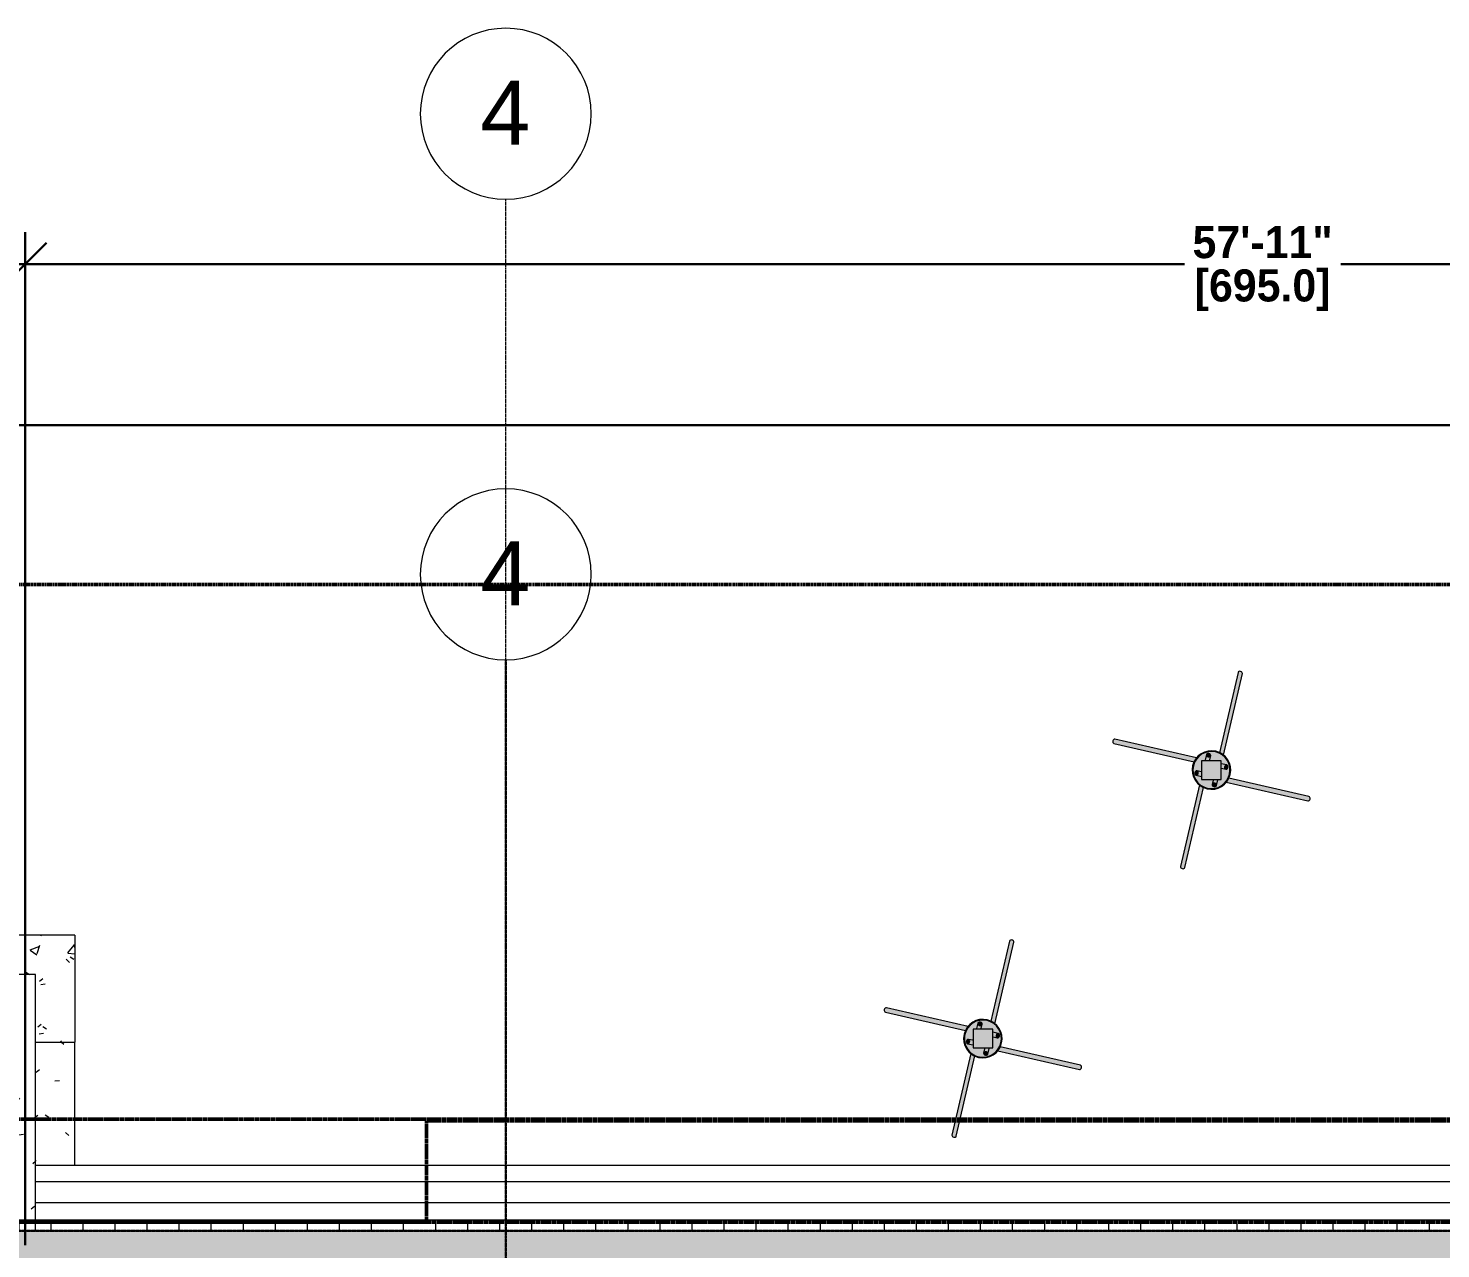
# Model space of a CAD drawing. Header units: inches. Extents: x -4218 to -1814, y 9767 to 12426.
# Drawn here: x -2634.4 to -2237.8, y 12082.2 to 12424.8 of the extents above; entities that cross this region are included whole.
import ezdxf

# ---------------------------------------------------------------- set-up
doc = ezdxf.new("R2010")
doc.units = ezdxf.units.IN
doc.header["$MEASUREMENT"] = 0
for name, pattern in [('Dash 1_16_', [0.125, 0.0625, -0.0625]), ('Double Dash 3_8_', [1, 0.375, -0.125, 0.125, -0.125, 0.125, -0.125]), ('Grid Line 1_2_', [0.875, 0.5, -0.125, 0.125, -0.125]), ('Grid Line 1_2__2_', [0.875, 0.5, -0.125, 0.125, -0.125])]:
    doc.linetypes.add(name, pattern=pattern)
for name, color, linetype, lineweight in [('0-1', 7, 'Continuous', 5), ('0-2', 7, 'Continuous', 9), ('0-3', 170, 'Double Dash 3_8_', 50), ('0-4', 165, 'Continuous', 5), ('0-5', 55, 'Continuous', 9), ('0-6', 155, 'Continuous', 5), ('A-ANNO-DIMS-1', 211, 'Continuous', 30), ('A-WALL-3', 7, 'Continuous', 9), ('A-WALL-PATT-1', 53, 'Continuous', 9), ('A-WALL-PATT-2', 55, 'Continuous', 9), ('C-PROP-LINE-1', 170, 'Double Dash 3_8_', 50), ('C-PROP-LINE-2', 170, 'Dash 1_16_', 50), ('S-FNDN-5', 7, 'Continuous', 9), ('S-FNDN-6', 251, 'Continuous', 9), ('S-FNDN-7', 31, 'Continuous', 9), ('S-GRID-1', 1, 'Grid Line 1_2_', 9), ('S-GRID-2', 1, 'Grid Line 1_2__2_', 30), ('S-GRID-IDEN', 1, 'Continuous', 9), ('S-GRID-IDEN-1', 147, 'Continuous', 9)]:
    doc.layers.add(name, color=color, linetype=linetype, lineweight=lineweight)
doc.styles.add('Arial', font='arial.ttf', dxfattribs={"height": 18})
doc.styles.add('Century Gothic_B', font='GOTHICB.TTF', dxfattribs={"height": 9})
doc.dimstyles.new('OD__1_16__Tol__', dxfattribs={"dimscale": 12, "dimtxt": 9.397514, "dimasz": 1, "dimexe": 0.75, "dimexo": 0.5, "dimgap": 0.125, "dimtad": 1, "dimdec": 4, "dimrnd": 0.0625, "dimzin": 3, "dimdsep": 46, "dimlunit": 4, "dimtxsty": 'Century Gothic_B', "dimblk1": 'OBLIQUE', "dimblk2": 'OBLIQUE', "dimsah": 1, "dimcen": 0.09, "dimdle": 0.75, "dimazin": 0, "dimtfac": 1, "dimtdec": 4, "dimtix": 1, "dimtmove": 0, "dimatfit": 3, "dimfxl": 1, "dimtvp": 1, "dimtfill": 1, "dimfrac": 2, "dimtolj": 1, "dimtzin": 0, "dimlwd": 30, "dimlwe": 30, "dimarcsym": 2})
pattern_1 = [(50, (0, 0), (27.5427, -2.40992), [2.88, -31.68]), (355, (0, 0), (-5.327844, 28.884266), [2.304, -25.344]), (100.451, (2.295, -0.2), (22.215316, 26.47393), [2.448, -26.924]), (46.184, (0, 7.68), (40.981875, -6.35642), [4.32, -47.52]), (96.636, (3.415, 7.15), (35.89075, 37.40619), [3.671, -40.386]), (351.184, (0, 7.68), (35.89097, 37.40622), [3.456, -38.016]), (21, (3.84, 5.76), (22.921036, -15.46073), [2.88, -31.68]), (326, (3.84, 5.76), (9.34353, 27.84574), [2.304, -25.344]), (71.451, (5.75, 4.472), (32.26477, 12.38442), [2.448, -26.924]), (37.5, (0, 0), (0.466855, 12.782707), [1.267, -23.77, 1.267, -24.461, -25.44]), (37.5, (0, 0), (0.466855, 12.782707), [-50.765, 1.267, -24.173]), (7.5, (0, 0), (10.10159, 15.14509), [1.267, -13.402, 1.267, -23.194, -9.696]), (7.5, (0, 0), (10.10159, 15.14509), [-39.13, 1.267, -8.429]), (327.5, (-8.563, 0), (20.499161, -0.86578), [1.267, -8.333, 1.267, -28.685, -39.744]), (327.5, (-8.563, 0), (20.499161, -0.86578), [-39.552, 1.267, -38.477]), (317.5, (-12.403, 0), (22.39478, 3.844288), [1.267, -11.213, 1.267, -18.624, -28.224]), (317.5, (-12.403, 0), (22.39478, 3.844288), [-32.371, 1.267, -26.957])]

# ---------------------------------------------------------------- blocks, each defined once
blk = doc.blocks.new('Basic Wall _ 3_ XPS - ___-2578962-FLOOR PLAN - BASEMENT')
at = {"layer": 'S-FNDN-5'}
for p, q in [((-2632.32, 12105.69), (-1924.82, 12105.69)), ((-2632.32, 12101.1), (-1929.41, 12101.1)), ((-2632.32, 12095.13), (-1935.38, 12095.13))]:
    blk.add_line(p, q, dxfattribs=at)
blk = doc.blocks.new('Family - ___-1878357-FLOOR PLAN - BASEMENT')
at = {"layer": 'C-PROP-LINE-1'}
blk.add_line((-3989.61, 12268.69), (-1910.95, 12268.69), dxfattribs=at)
blk = doc.blocks.new('Family - ___-2835860-FLOOR PLAN - BASEMENT')
at = {"layer": 'C-PROP-LINE-2'}
for p, q in [((-2522.54, 12089.69), (-2522.54, 12118.09)), ((-2067.92, 12118.09), (-2522.54, 12118.09)), ((-2638.11, 12089.69), (-2522.54, 12089.69))]:
    blk.add_line(p, q, dxfattribs=at)
blk = doc.blocks.new('Family - ___-2835903-FLOOR PLAN - BASEMENT')
at = {"layer": 'C-PROP-LINE-2'}
blk.add_line((-2096.82, 12089.69), (-3831.82, 12089.69), dxfattribs=at)
blk = doc.blocks.new('Family - ___-2835932-FLOOR PLAN - BASEMENT')
at = {"layer": 'C-PROP-LINE-2'}
blk.add_line((-2067.92, 12118.59), (-3860.72, 12118.59), dxfattribs=at)
blk = doc.blocks.new('Grid - Grid Head - Circle-50561-FLOOR PLAN - BASEMENT')
at = {"layer": 'S-GRID-IDEN-1'}
for start, end in [(360, 180), (180, 360)]:
    blk.add_arc((0, 0), 0.25, start, end, dxfattribs=at)
blk = doc.blocks.new('CTR - 1st Phase - Shell_rvt-1-FLOOR PLAN - BASEMENT')
at = {"layer": 'A-WALL-PATT-1'}
h = blk.add_hatch(dxfattribs=at)
h.set_pattern_fill('FP_1', color=256, style=0, pattern_type=2)
h.set_pattern_definition([(0, (0, 0), (0, 9), []), (90, (0, 0), (-9, 6e-16), [])])
h.paths.add_polyline_path([(-2838.32, 12087.19), (-2838.32, 12090.19), (-3829.32, 12090.19), (-3829.32, 12087.19), (-2856.39, 12087.19)], flags=0)
h.paths.add_polyline_path([(-2653.8, 12087.19), (-1940.32, 12087.19), (-1940.32, 12090.19), (-2694.32, 12090.19), (-2694.32, 12087.19)], flags=0)
at = {"layer": 'S-FNDN-5'}
for p, q in [((-1940.32, 12090.19), (-2694.32, 12090.19)), ((-2694.32, 12087.19), (-1943.32, 12087.19))]:
    blk.add_line(p, q, dxfattribs=at)
at = {"layer": 'S-GRID-1'}
blk.add_line((-2500.32, 9836.18), (-2500.32, 12376.79), dxfattribs=at)
at = {"layer": '0-2'}
blk.add_blockref('Basic Wall _ 3_ XPS - ___-2578962-FLOOR PLAN - BASEMENT', (0, 0), dxfattribs=at)
at = {"layer": '0-3'}
for name in ['Family - ___-1878357-FLOOR PLAN - BASEMENT', 'Family - ___-2835932-FLOOR PLAN - BASEMENT', 'Family - ___-2835860-FLOOR PLAN - BASEMENT', 'Family - ___-2835903-FLOOR PLAN - BASEMENT']:
    blk.add_blockref(name, (0, 0), dxfattribs=at)
at = {"layer": '0-4', "xscale": 95.99999999999994, "yscale": 95.99999999999994, "zscale": 95.99999999999994}
blk.add_blockref('Grid - Grid Head - Circle-50561-FLOOR PLAN - BASEMENT', (-2500.32, 12400.79), dxfattribs=at)
at = {"layer": 'S-GRID-IDEN', "insert": (-2507.45, 12410.08), "char_height": 18, "width": 16.968, "attachment_point": 1, "style": 'Arial'}
blk.add_mtext('4', dxfattribs=at)
blk = doc.blocks.new('316600 - Special Foundations - Diamond Pier - Generic - 316600 - Special Foundations - Diamond Pier - Generic-V35-FLOOR PLAN - BASEMENT')
at = {"layer": 'S-FNDN-7'}
h = blk.add_hatch(color=256, dxfattribs=at)
h.paths.add_polyline_path([(0.2, -4.04), (0.34, -3.82), (0.6, -3.7), (0.92, -3.71), (1.09, -2.99), (0.75, -3.05), (0.48, -3.22), (0.34, -3.45), (0.23, -3.92)], flags=0)
h.paths.add_polyline_path([(2.83, 4.55), (8.18, 27.69), (7.84, 27.69), (7.6, 27.58), (7.46, 27.36), (2.28, 4.86), (2.72, 4.61)], flags=0)
h = blk.add_hatch(color=256, dxfattribs=at)
h.paths.add_polyline_path([(1.42, -4.32), (1.63, -3.32), (1.52, -3.12), (1.4, -3.04), (1.09, -2.99), (0.92, -3.71), (1.21, -3.84), (1.39, -4.07), (1.43, -4.19)], flags=0)
h.paths.add_polyline_path([(3.39, 4.19), (8.69, 27.21), (8.58, 27.45), (8.33, 27.64), (8.18, 27.69), (2.83, 4.55), (3.38, 4.2)], flags=0)
h = blk.add_hatch(color=256, dxfattribs=at)
h.paths.add_polyline_path([(3.71, 0.92), (3.84, 1.21), (4.07, 1.39), (4.32, 1.42), (3.3, 1.63), (3.18, 1.59), (3.04, 1.42), (2.99, 1.25), (3.01, 1.08), (3.69, 0.93)], flags=0)
h.paths.add_polyline_path([(-4.57, 2.84), (-4.15, 3.38), (-27.21, 8.69), (-27.45, 8.58), (-27.64, 8.33), (-27.69, 8.18), (-4.71, 2.87)], flags=0)
h = blk.add_hatch(color=256, dxfattribs=at)
h.paths.add_polyline_path([(4.04, 0.2), (3.82, 0.34), (3.7, 0.6), (3.71, 0.92), (2.99, 1.09), (3.06, 0.75), (3.22, 0.48), (3.45, 0.34), (3.92, 0.23)], flags=0)
h.paths.add_polyline_path([(-4.87, 2.26), (-4.65, 2.73), (-4.57, 2.84), (-27.69, 8.18), (-27.69, 7.84), (-27.58, 7.6), (-27.36, 7.46), (-5.06, 2.31)], flags=0)
h = blk.add_hatch(color=256, dxfattribs=at)
h.paths.add_polyline_path([(-8.18, -27.69), (-2.83, -4.55), (-3.39, -4.19), (-8.69, -27.21), (-8.58, -27.45), (-8.33, -27.64)], flags=0)
h.paths.add_polyline_path([(-1.09, 2.99), (-0.92, 3.71), (-1.21, 3.84), (-1.39, 4.07), (-1.42, 4.32), (-1.63, 3.32), (-1.52, 3.12), (-1.4, 3.04), (-1.18, 2.99)], flags=0)
for points in [[(5.27, -1.22), (5.38, 0.43), (5.09, 1.84), (4.32, 3.24), (3.18, 4.36), (1.88, 5.06), (0.34, 5.38), (-1.21, 5.25), (-2.53, 4.78), (-3.86, 3.76), (-4.76, 2.52), (-5.23, 1.21), (-5.06, 1.21), (-4.47, 2.65), (-3.51, 3.82), (-2.44, 4.61), (-0.92, 5.11), (0.46, 5.19), (1.88, 4.86), (3.27, 4.04), (4.21, 3.07), (4.91, 1.76), (5.2, 0.25), (5.08, -1.17), (5.23, -1.21)], [(-0.76, 3.69), (-0.44, 3.77), (-0.25, 3.94), (-0.2, 4.04), (-0.25, 4.32), (-0.34, 4.43), (-0.62, 4.61), (-0.95, 4.65), (-1.21, 4.57), (-1.37, 4.43), (-1.42, 4.17), (-1.32, 3.95), (-0.96, 3.73), (-0.77, 3.69)], [(-0.46, -5.39), (1.21, -5.25), (2.53, -4.78), (3.86, -3.76), (4.76, -2.52), (5.23, -1.21), (5.06, -1.21), (4.47, -2.65), (3.51, -3.82), (2.44, -4.61), (0.92, -5.11), (-0.46, -5.19), (-1.88, -4.86), (-3.27, -4.04), (-4.21, -3.07), (-4.91, -1.76), (-5.2, -0.3), (-5.08, 1.17), (-5.27, 1.21), (-5.38, -0.43), (-5.09, -1.84), (-4.32, -3.24), (-3.18, -4.36), (-1.88, -5.06), (-0.46, -5.39)], [(-2.55, -2.62), (2.77, -2.59), (2.77, 2.62), (-2.77, 2.59), (-2.77, -2.62), (-2.67, -2.62)], [(4.16, 0.2), (4.41, 0.31), (4.51, 0.42), (4.66, 0.82), (4.64, 0.97), (4.61, 1.17), (4.43, 1.37), (4.32, 1.42), (4.02, 1.37), (3.92, 1.28), (3.75, 1.01), (3.7, 0.69), (3.81, 0.36), (3.88, 0.3), (4.1, 0.2)], [(-4.19, -1.43), (-3.95, -1.32), (-3.75, -1.03), (-3.69, -0.76), (-3.76, -0.44), (-3.97, -0.23), (-4.07, -0.21), (-4.32, -0.25), (-4.43, -0.33), (-4.61, -0.62), (-4.65, -0.92), (-4.61, -1.17), (-4.38, -1.39), (-4.21, -1.43)], [(0.87, -4.66), (1.21, -4.57), (1.39, -4.38), (1.42, -4.32), (1.38, -4.04), (1.28, -3.92), (0.96, -3.73), (0.76, -3.69), (0.46, -3.75), (0.25, -3.94), (0.2, -4.04), (0.25, -4.32), (0.42, -4.51), (0.84, -4.66)]]:
    blk.add_hatch(color=256, dxfattribs=at).paths.add_polyline_path(points, flags=0)
h = blk.add_hatch(color=256, dxfattribs=at)
h.paths.add_polyline_path([(5.08, -1.17), (5.2, 0.34), (4.91, 1.76), (4.19, 3.09), (3.07, 4.19), (1.88, 4.86), (0.34, 5.19), (-1.07, 5.09), (-2.44, 4.61), (-3.67, 3.69), (-4.58, 2.46), (-5.08, 1.17), (-2.77, 0.64), (-2.77, 2.62), (2.77, 2.62), (2.77, -0.64), (4.73, -1.09)], flags=0)
h.paths.add_polyline_path([(4.16, 0.2), (3.82, 0.25), (3.32, 0.39), (3.12, 0.6), (3.02, 0.92), (2.99, 1.25), (3.09, 1.52), (3.22, 1.61), (3.3, 1.63), (3.63, 1.58), (4.43, 1.37), (4.61, 1.17), (4.65, 0.76), (4.64, 0.71), (4.43, 0.33), (4.29, 0.23), (4.22, 0.21)], flags=0)
h.paths.add_polyline_path([(-1.09, 2.99), (-1.4, 3.04), (-1.59, 3.21), (-1.62, 3.44), (-1.58, 3.63), (-1.37, 4.43), (-1.17, 4.61), (-0.84, 4.66), (-0.55, 4.59), (-0.25, 4.32), (-0.23, 4.29), (-0.23, 3.92), (-0.39, 3.32), (-0.6, 3.12), (-0.92, 3.01), (-1.08, 2.99)], flags=0)
h = blk.add_hatch(color=256, dxfattribs=at)
h.paths.add_polyline_path([(-8.02, -27.71), (-7.72, -27.65), (-7.51, -27.48), (-7.43, -27.21), (-2.28, -4.86), (-2.83, -4.55), (-8.18, -27.69)], flags=0)
h.paths.add_polyline_path([(-1.09, 2.99), (-0.75, 3.05), (-0.48, 3.22), (-0.34, 3.45), (-0.25, 3.92), (-0.46, 3.75), (-0.76, 3.69), (-0.92, 3.71), (-1.07, 3.05)], flags=0)
h = blk.add_hatch(color=256, dxfattribs=at)
h.paths.add_polyline_path([(-0.44, -5.19), (1.07, -5.09), (2.44, -4.61), (3.67, -3.69), (4.58, -2.46), (5.08, -1.17), (2.77, -0.64), (2.77, -2.62), (-2.77, -2.62), (-2.77, 0.64), (-5.08, 1.17), (-5.2, -0.3), (-4.91, -1.76), (-4.19, -3.09), (-3.07, -4.19), (-1.88, -4.86), (-0.46, -5.19)], flags=0)
h.paths.add_polyline_path([(0.87, -4.66), (0.6, -4.6), (0.34, -4.44), (0.23, -4.29), (0.23, -3.92), (0.39, -3.32), (0.6, -3.12), (0.92, -3.01), (1.25, -3), (1.52, -3.12), (1.63, -3.32), (1.58, -3.63), (1.37, -4.43), (1.17, -4.61), (0.89, -4.66)], flags=0)
h.paths.add_polyline_path([(-3.3, -1.63), (-3.63, -1.58), (-4.43, -1.37), (-4.61, -1.17), (-4.65, -0.82), (-4.59, -0.55), (-4.32, -0.25), (-4.19, -0.22), (-3.92, -0.23), (-3.32, -0.39), (-3.12, -0.6), (-3.02, -0.92), (-2.99, -1.25), (-3.09, -1.52), (-3.22, -1.61), (-3.3, -1.63)], flags=0)
h = blk.add_hatch(color=256, dxfattribs=at)
h.paths.add_polyline_path([(27.21, -8.69), (27.45, -8.58), (27.64, -8.33), (27.69, -8.18), (4.57, -2.84), (4.15, -3.38), (27.08, -8.68)], flags=0)
h.paths.add_polyline_path([(-3.3, -1.63), (-3.18, -1.59), (-3.04, -1.42), (-2.99, -1.25), (-3.01, -1.08), (-3.71, -0.92), (-3.84, -1.21), (-4.07, -1.39), (-4.32, -1.42), (-3.43, -1.63)], flags=0)
h = blk.add_hatch(color=256, dxfattribs=at)
h.paths.add_polyline_path([(27.69, -8.18), (27.69, -7.84), (27.58, -7.6), (27.36, -7.46), (4.86, -2.28), (4.65, -2.73), (4.57, -2.84), (16.45, -5.58)], flags=0)
h.paths.add_polyline_path([(-2.99, -1.09), (-3.06, -0.75), (-3.22, -0.48), (-3.45, -0.34), (-3.92, -0.25), (-3.75, -0.46), (-3.69, -0.76), (-3.71, -0.92), (-2.99, -1.09)], flags=0)
at = {"layer": 'S-FNDN-5'}
for p, q in [((7.46, 27.36), (2.26, 4.87)), ((3.39, 4.19), (8.68, 27.08)), ((-4.15, 3.38), (-27.08, 8.68)), ((-27.36, 7.46), (-4.87, 2.26)), ((-1.42, 4.32), (-1.77, 2.8)), ((-0.47, 2.87), (-0.2, 4.04)), ((2.77, 2.62), (-2.77, 2.62)), ((-2.77, 2.62), (-2.77, -2.62)), ((2.77, -2.62), (2.77, 2.62)), ((4.32, 1.42), (2.77, 1.78)), ((2.88, 0.47), (4.04, 0.2)), ((-4.32, -1.42), (-2.77, -1.78)), ((-2.88, -0.47), (-4.04, -0.2)), ((-2.77, -2.62), (2.77, -2.62)), ((0.47, -2.87), (0.2, -4.04)), ((1.42, -4.32), (1.77, -2.8)), ((4.15, -3.38), (27.08, -8.68)), ((27.36, -7.46), (4.87, -2.26)), ((-3.39, -4.19), (-8.68, -27.08)), ((-7.46, -27.36), (-2.26, -4.87))]:
    blk.add_line(p, q, dxfattribs=at)
for radius, start, end in [(5.41, 346.9807, 166.9807), (5.21, 346.9807, 166.9807), (5.41, 166.9807, 346.9807), (5.21, 166.9807, 265.1625), (5.21, 265.1976, 346.9807)]:
    blk.add_arc((0, 0), radius, start, end, dxfattribs=at)
for centre, major_axis, start_param, end_param in [((8.07, 27.22), (-0.609, 0.141), 4.712389, 6.283185), ((8.07, 27.22), (-0.609, 0.141), 3.141593, 4.712389), ((-27.22, 8.07), (0.141, 0.609), 1.570796, 3.141593), ((-27.22, 8.07), (0.141, 0.609), 0, 1.570796), ((-0.81, 4.18), (-0.609, 0.141), 4.712389, 7.853982), ((-0.81, 4.18), (-0.609, 0.141), 1.570796, 4.712389), ((4.18, 0.81), (0.141, 0.609), 1.570796, 4.712389), ((4.18, 0.81), (0.141, 0.609), 4.712389, 7.853982), ((-4.18, -0.81), (0.141, 0.609), 1.570796, 4.712389), ((-4.18, -0.81), (0.141, 0.609), 4.712389, 7.853982), ((0.81, -4.18), (-0.609, 0.141), 4.712389, 7.853982), ((0.81, -4.18), (-0.609, 0.141), 1.570796, 4.712389), ((27.22, -8.07), (0.141, 0.609), 4.712389, 6.283185), ((27.22, -8.07), (0.141, 0.609), 3.141593, 4.712389), ((-8.07, -27.22), (-0.609, 0.141), 0, 1.570796), ((-8.07, -27.22), (-0.609, 0.141), 1.570796, 3.141593)]:
    blk.add_ellipse(centre, major_axis=major_axis, ratio=0.764544, start_param=start_param, end_param=end_param, dxfattribs=at)
blk = doc.blocks.new('316600 - Special Foundations - Diamond Pier - Generic - 316600 - Special Foundations - Diamond Pier - Generic-V36-FLOOR PLAN - BASEMENT')
at = {"layer": 'S-FNDN-7'}
h = blk.add_hatch(color=256, dxfattribs=at)
h.paths.add_polyline_path([(0.2, -4.04), (0.34, -3.82), (0.6, -3.7), (0.92, -3.71), (1.09, -2.99), (0.75, -3.05), (0.48, -3.22), (0.34, -3.45), (0.23, -3.92)], flags=0)
h.paths.add_polyline_path([(2.83, 4.55), (8.18, 27.69), (7.84, 27.69), (7.6, 27.58), (7.46, 27.36), (2.28, 4.86), (2.72, 4.61)], flags=0)
h = blk.add_hatch(color=256, dxfattribs=at)
h.paths.add_polyline_path([(1.42, -4.32), (1.63, -3.32), (1.52, -3.12), (1.4, -3.04), (1.09, -2.99), (0.92, -3.71), (1.21, -3.84), (1.39, -4.07), (1.43, -4.19)], flags=0)
h.paths.add_polyline_path([(3.39, 4.19), (8.69, 27.21), (8.58, 27.45), (8.33, 27.64), (8.18, 27.69), (2.83, 4.55), (3.38, 4.2)], flags=0)
h = blk.add_hatch(color=256, dxfattribs=at)
h.paths.add_polyline_path([(3.71, 0.92), (3.84, 1.21), (4.07, 1.39), (4.32, 1.42), (3.3, 1.63), (3.18, 1.59), (3.04, 1.42), (2.99, 1.25), (3.01, 1.08), (3.69, 0.93)], flags=0)
h.paths.add_polyline_path([(-4.57, 2.84), (-4.15, 3.38), (-27.21, 8.69), (-27.45, 8.58), (-27.64, 8.33), (-27.69, 8.18), (-4.71, 2.87)], flags=0)
h = blk.add_hatch(color=256, dxfattribs=at)
h.paths.add_polyline_path([(4.04, 0.2), (3.82, 0.34), (3.7, 0.6), (3.71, 0.92), (2.99, 1.09), (3.06, 0.75), (3.22, 0.48), (3.45, 0.34), (3.95, 0.22)], flags=0)
h.paths.add_polyline_path([(-4.87, 2.26), (-4.65, 2.73), (-4.57, 2.84), (-27.69, 8.18), (-27.69, 7.84), (-27.58, 7.6), (-27.36, 7.46), (-5.06, 2.31)], flags=0)
h = blk.add_hatch(color=256, dxfattribs=at)
h.paths.add_polyline_path([(-8.18, -27.69), (-2.83, -4.55), (-3.39, -4.19), (-8.69, -27.21), (-8.58, -27.45), (-8.33, -27.64)], flags=0)
h.paths.add_polyline_path([(-1.09, 2.99), (-0.92, 3.71), (-1.21, 3.84), (-1.39, 4.07), (-1.42, 4.31), (-1.63, 3.32), (-1.52, 3.12), (-1.4, 3.04), (-1.18, 2.99)], flags=0)
for points in [[(5.27, -1.22), (5.38, 0.43), (5.09, 1.84), (4.32, 3.24), (3.2, 4.34), (1.88, 5.06), (0.34, 5.38), (-1.18, 5.26), (-2.53, 4.78), (-3.86, 3.76), (-4.76, 2.52), (-5.23, 1.21), (-5.06, 1.21), (-4.47, 2.65), (-3.51, 3.82), (-2.44, 4.61), (-1.04, 5.11), (0.46, 5.19), (1.88, 4.86), (3.27, 4.04), (4.21, 3.07), (4.91, 1.76), (5.2, 0.3), (5.08, -1.17), (5.23, -1.21)], [(-0.76, 3.69), (-0.46, 3.75), (-0.25, 3.94), (-0.2, 4.04), (-0.25, 4.32), (-0.31, 4.41), (-0.62, 4.61), (-0.95, 4.65), (-1.18, 4.59), (-1.37, 4.43), (-1.42, 4.17), (-1.32, 3.95), (-0.96, 3.73), (-0.77, 3.69)], [(-0.46, -5.39), (1.21, -5.25), (2.53, -4.78), (3.86, -3.76), (4.76, -2.52), (5.23, -1.21), (5.06, -1.21), (4.47, -2.65), (3.59, -3.76), (2.44, -4.61), (0.92, -5.11), (-0.46, -5.19), (-1.88, -4.86), (-3.27, -4.04), (-4.21, -3.07), (-4.91, -1.76), (-5.2, -0.25), (-5.08, 1.17), (-5.27, 1.21), (-5.38, -0.43), (-5.09, -1.84), (-4.32, -3.24), (-3.18, -4.36), (-1.88, -5.06), (-0.46, -5.39)], [(-2.19, -2.62), (2.77, -2.59), (2.77, 2.62), (-2.77, 2.59), (-2.77, -2.62), (-2.22, -2.62)], [(4.16, 0.2), (4.41, 0.31), (4.51, 0.42), (4.66, 0.82), (4.64, 0.97), (4.61, 1.17), (4.43, 1.37), (4.32, 1.42), (4.02, 1.37), (3.92, 1.28), (3.75, 1.01), (3.7, 0.69), (3.81, 0.36), (3.88, 0.3), (4.1, 0.2)], [(-4.19, -1.43), (-3.95, -1.32), (-3.75, -1.03), (-3.69, -0.76), (-3.75, -0.46), (-3.97, -0.23), (-4.04, -0.2), (-4.32, -0.25), (-4.43, -0.33), (-4.61, -0.62), (-4.65, -0.92), (-4.61, -1.17), (-4.38, -1.39), (-4.21, -1.43)], [(0.87, -4.66), (1.21, -4.57), (1.39, -4.38), (1.42, -4.32), (1.38, -4.04), (1.28, -3.92), (0.96, -3.73), (0.76, -3.69), (0.46, -3.75), (0.25, -3.94), (0.2, -4.04), (0.25, -4.32), (0.42, -4.51), (0.84, -4.66)]]:
    blk.add_hatch(color=256, dxfattribs=at).paths.add_polyline_path(points, flags=0)
h = blk.add_hatch(color=256, dxfattribs=at)
h.paths.add_polyline_path([(5.08, -1.17), (5.2, 0.3), (4.91, 1.76), (4.19, 3.09), (3.07, 4.19), (1.88, 4.86), (0.34, 5.19), (-1.18, 5.06), (-2.44, 4.61), (-3.67, 3.69), (-4.58, 2.46), (-5.08, 1.17), (-2.77, 0.64), (-2.77, 2.62), (2.77, 2.62), (2.77, -0.64), (4.65, -1.07)], flags=0)
h.paths.add_polyline_path([(4.16, 0.2), (3.82, 0.25), (3.32, 0.39), (3.12, 0.6), (3.02, 0.92), (2.99, 1.25), (3.09, 1.52), (3.19, 1.6), (3.3, 1.63), (3.63, 1.58), (4.43, 1.37), (4.61, 1.17), (4.66, 0.82), (4.64, 0.71), (4.43, 0.33), (4.29, 0.23), (4.19, 0.21)], flags=0)
h.paths.add_polyline_path([(-1.09, 2.99), (-1.4, 3.04), (-1.59, 3.21), (-1.62, 3.44), (-1.58, 3.63), (-1.37, 4.43), (-1.17, 4.61), (-0.84, 4.66), (-0.55, 4.59), (-0.25, 4.31), (-0.23, 4.29), (-0.23, 3.92), (-0.39, 3.32), (-0.6, 3.12), (-0.92, 3.01), (-1.08, 2.99)], flags=0)
h = blk.add_hatch(color=256, dxfattribs=at)
h.paths.add_polyline_path([(-8.02, -27.71), (-7.72, -27.65), (-7.51, -27.48), (-7.43, -27.21), (-2.28, -4.86), (-2.83, -4.55), (-8.18, -27.69)], flags=0)
h.paths.add_polyline_path([(-1.09, 2.99), (-0.75, 3.05), (-0.48, 3.22), (-0.34, 3.45), (-0.25, 3.92), (-0.46, 3.75), (-0.76, 3.69), (-0.92, 3.71), (-1.07, 3.05)], flags=0)
h = blk.add_hatch(color=256, dxfattribs=at)
h.paths.add_polyline_path([(-0.44, -5.19), (1.07, -5.09), (2.44, -4.61), (3.64, -3.73), (4.57, -2.48), (5.08, -1.17), (2.77, -0.64), (2.77, -2.62), (-2.77, -2.62), (-2.77, 0.64), (-5.08, 1.17), (-5.2, -0.3), (-4.91, -1.76), (-4.19, -3.09), (-3.07, -4.19), (-1.88, -4.86), (-0.46, -5.19)], flags=0)
h.paths.add_polyline_path([(0.87, -4.66), (0.6, -4.6), (0.34, -4.44), (0.23, -4.29), (0.23, -3.92), (0.39, -3.32), (0.6, -3.12), (0.92, -3.01), (1.25, -3), (1.52, -3.12), (1.63, -3.32), (1.58, -3.63), (1.37, -4.43), (1.17, -4.61), (0.89, -4.66)], flags=0)
h.paths.add_polyline_path([(-3.3, -1.63), (-3.63, -1.58), (-4.43, -1.37), (-4.61, -1.17), (-4.65, -0.82), (-4.59, -0.55), (-4.32, -0.25), (-4.29, -0.23), (-3.92, -0.23), (-3.32, -0.39), (-3.12, -0.6), (-3.02, -0.92), (-2.99, -1.25), (-3.09, -1.52), (-3.22, -1.61), (-3.3, -1.63)], flags=0)
h = blk.add_hatch(color=256, dxfattribs=at)
h.paths.add_polyline_path([(27.21, -8.69), (27.45, -8.58), (27.64, -8.33), (27.69, -8.18), (4.57, -2.84), (4.15, -3.38), (27.08, -8.68)], flags=0)
h.paths.add_polyline_path([(-3.3, -1.63), (-3.18, -1.59), (-3.04, -1.42), (-2.99, -1.25), (-3.01, -1.08), (-3.71, -0.92), (-3.84, -1.21), (-4.07, -1.39), (-4.32, -1.42), (-3.43, -1.63)], flags=0)
h = blk.add_hatch(color=256, dxfattribs=at)
h.paths.add_polyline_path([(27.69, -8.18), (27.69, -7.84), (27.58, -7.6), (27.36, -7.46), (4.86, -2.28), (4.65, -2.73), (4.57, -2.84), (19.8, -6.36)], flags=0)
h.paths.add_polyline_path([(-2.99, -1.09), (-3.06, -0.75), (-3.22, -0.48), (-3.45, -0.34), (-3.92, -0.25), (-3.75, -0.46), (-3.69, -0.76), (-3.71, -0.92), (-2.99, -1.09)], flags=0)
at = {"layer": 'S-FNDN-5'}
for p, q in [((7.46, 27.36), (2.26, 4.87)), ((3.39, 4.19), (8.68, 27.08)), ((-4.15, 3.38), (-27.08, 8.68)), ((-27.36, 7.46), (-4.87, 2.26)), ((-1.42, 4.32), (-1.77, 2.8)), ((-0.47, 2.87), (-0.2, 4.04)), ((2.77, 2.62), (-2.77, 2.62)), ((-2.77, 2.62), (-2.77, -2.62)), ((2.77, -2.62), (2.77, 2.62)), ((4.32, 1.42), (2.77, 1.78)), ((2.86, 0.48), (4.04, 0.2)), ((-4.32, -1.42), (-2.77, -1.78)), ((-2.88, -0.47), (-4.04, -0.2)), ((-2.77, -2.62), (2.77, -2.62)), ((0.47, -2.87), (0.2, -4.04)), ((1.42, -4.32), (1.77, -2.8)), ((4.15, -3.38), (27.08, -8.68)), ((27.36, -7.46), (4.87, -2.26)), ((-3.39, -4.19), (-8.68, -27.08)), ((-7.46, -27.36), (-2.26, -4.87))]:
    blk.add_line(p, q, dxfattribs=at)
for radius, start, end in [(5.41, 346.9807, 166.9807), (5.21, 346.9807, 166.9807), (5.41, 166.9807, 346.9807), (5.21, 166.9807, 346.9807)]:
    blk.add_arc((0, 0), radius, start, end, dxfattribs=at)
for centre, major_axis, start_param, end_param in [((8.07, 27.22), (-0.609, 0.141), 4.712389, 6.283185), ((8.07, 27.22), (-0.609, 0.141), 3.141593, 4.712389), ((-27.22, 8.07), (0.141, 0.609), 1.570796, 3.141593), ((-27.22, 8.07), (0.141, 0.609), 0, 1.570796), ((-0.81, 4.18), (-0.609, 0.141), 4.712389, 7.853982), ((-0.81, 4.18), (-0.609, 0.141), 1.570796, 4.712389), ((4.18, 0.81), (0.141, 0.609), 1.570796, 4.712389), ((4.18, 0.81), (0.141, 0.609), 4.712389, 7.853982), ((-4.18, -0.81), (0.141, 0.609), 1.570796, 4.712389), ((-4.18, -0.81), (0.141, 0.609), 4.712389, 7.853982), ((0.81, -4.18), (-0.609, 0.141), 4.712389, 7.853982), ((0.81, -4.18), (-0.609, 0.141), 1.570796, 4.712389), ((27.22, -8.07), (0.141, 0.609), 4.712389, 6.283185), ((27.22, -8.07), (0.141, 0.609), 3.141593, 4.712389), ((-8.07, -27.22), (-0.609, 0.141), 0, 1.570796), ((-8.07, -27.22), (-0.609, 0.141), 1.570796, 3.141593)]:
    blk.add_ellipse(centre, major_axis=major_axis, ratio=0.764544, start_param=start_param, end_param=end_param, dxfattribs=at)
blk = doc.blocks.new('Grid - Grid Head - Circle-1738874-FLOOR PLAN - BASEMENT')
at = {"layer": 'S-GRID-IDEN-1'}
for start, end in [(360, 180), (180, 360)]:
    blk.add_arc((0, 0), 0.25, start, end, dxfattribs=at)
blk = doc.blocks.new('CTR - 1st Phase - Structure_rvt-1-FLOOR PLAN - BASEMENT')
at = {"layer": 'A-WALL-PATT-2'}
h = blk.add_hatch(dxfattribs=at)
h.set_pattern_fill('FP_2', color=256, style=0, pattern_type=2)
h.set_pattern_definition(pattern_1)
h.paths.add_polyline_path([(-2632.32, 12151.19), (-2632.32, 12159.19), (-2636.32, 12159.19), (-2636.32, 12151.19)], flags=0)
h = blk.add_hatch(dxfattribs=at)
h.set_pattern_fill('FP_2', color=256, style=0, pattern_type=2)
h.set_pattern_definition(pattern_1)
h.paths.add_polyline_path([(-2632.32, 12090.19), (-2632.32, 12151.19), (-2640.32, 12151.19), (-2640.32, 12090.19)], flags=0)
h = blk.add_hatch(dxfattribs=at)
h.set_pattern_fill('FP_2', color=256, style=0, pattern_type=2)
h.set_pattern_definition(pattern_1)
h.paths.add_polyline_path([(-3829.32, 12077.19), (-2838.32, 12077.19), (-2838.32, 12087.19), (-3829.32, 12087.19), (-3829.32, 12082.72)], flags=0)
h.paths.add_polyline_path([(-2694.32, 12077.19), (-1953.32, 12077.19), (-1953.32, 12087.19), (-2694.32, 12087.19)], flags=0)
at = {"layer": 'S-FNDN-6'}
h = blk.add_hatch(dxfattribs=at)
h.set_pattern_fill('FP_2', color=256, style=0, pattern_type=2)
h.set_pattern_definition(pattern_1)
h.paths.add_polyline_path([(-2632.32, 12140.19), (-2621.32, 12140.19), (-2621.32, 12170.19), (-2705.32, 12170.19), (-2705.32, 12167.19), (-2636.32, 12167.19), (-2636.32, 12159.19), (-2632.32, 12159.19), (-2632.32, 12148.85)], flags=0)
h = blk.add_hatch(dxfattribs=at)
h.set_pattern_fill('FP_2', color=256, style=0, pattern_type=2)
h.set_pattern_definition(pattern_1)
h.paths.add_polyline_path([(-2632.32, 12105.69), (-2621.32, 12105.69), (-2621.32, 12140.19), (-2632.32, 12140.19), (-2632.32, 12122.19)], flags=0)
at = {"layer": 'A-WALL-3'}
for p, q in [((-2632.32, 12159.19), (-2716.32, 12159.19)), ((-2632.32, 12151.19), (-2632.32, 12159.19)), ((-2632.32, 12087.19), (-2632.32, 12151.19)), ((-2640.32, 12087.19), (-2632.32, 12087.19))]:
    blk.add_line(p, q, dxfattribs=at)
at = {"layer": 'S-FNDN-5'}
for p, q in [((-2621.32, 12170.19), (-2705.32, 12170.19)), ((-2621.32, 12170.19), (-2621.32, 12140.19)), ((-2632.32, 12140.19), (-2621.32, 12140.19)), ((-2621.32, 12105.69), (-2621.32, 12140.19)), ((-1953.32, 12087.19), (-2694.32, 12087.19))]:
    blk.add_line(p, q, dxfattribs=at)
at = {"layer": 'S-GRID-2'}
for p, q in [((-2500.32, 9772.61), (-2500.32, 12247.5)), ((-1814.21, 12087.19), (-4076.95, 12087.19))]:
    blk.add_line(p, q, dxfattribs=at)
at = {"layer": '0-5'}
for name, p in [('316600 - Special Foundations - Diamond Pier - Generic - 316600 - Special Foundations - Diamond Pier - Generic-V36-FLOOR PLAN - BASEMENT', (-2302.18, 12216.57)), ('316600 - Special Foundations - Diamond Pier - Generic - 316600 - Special Foundations - Diamond Pier - Generic-V35-FLOOR PLAN - BASEMENT', (-2366.35, 12141.17))]:
    blk.add_blockref(name, p, dxfattribs=at)
at = {"layer": '0-6', "xscale": 95.99999999999994, "yscale": 95.99999999999994, "zscale": 95.99999999999994}
blk.add_blockref('Grid - Grid Head - Circle-1738874-FLOOR PLAN - BASEMENT', (-2500.32, 12271.5), dxfattribs=at)
at = {"layer": 'S-GRID-IDEN', "insert": (-2507.45, 12280.79), "char_height": 18, "width": 16.968, "attachment_point": 1, "style": 'Arial'}
blk.add_mtext('4', dxfattribs=at)
blk = doc.blocks.new('_Oblique')
at = {"color": 0, "linetype": 'ByBlock', "lineweight": -2}
blk.add_line((-0.5, -0.5), (0.5, 0.5), dxfattribs=at)
blk = doc.blocks.new('DIMBLOCK37-FLOOR PLAN - BASEMENT')
at = {"layer": 'A-ANNO-DIMS-1', "color": 0, "lineweight": 30, "transparency": 16777216}
for p, q in [((-3832.32, 12094.69), (-3832.32, 12367.57)), ((-2635.3, 12083.19), (-2635.3, 12367.57)), ((-3841.32, 12358.57), (-2626.3, 12358.57))]:
    blk.add_line(p, q, dxfattribs=at)
at = {"layer": 'Defpoints', "color": 0, "transparency": 16777216}
for p in [(-2635.3, 12358.57), (-3832.32, 12088.69), (-2635.3, 12077.19)]:
    blk.add_point(p, dxfattribs=at)
at = {"layer": 'A-ANNO-DIMS-1', "color": 0, "lineweight": 30, "transparency": 16777216, "xscale": 12, "yscale": 12, "zscale": 12, "rotation": 180}
blk.add_blockref('_Oblique', (-3832.32, 12358.57), dxfattribs=at)
at = {"layer": 'A-ANNO-DIMS-1', "color": 0, "lineweight": 30, "transparency": 16777216, "xscale": 12, "yscale": 12, "zscale": 12}
blk.add_blockref('_Oblique', (-2635.3, 12358.57), dxfattribs=at)
at = {"layer": 'A-ANNO-DIMS-1', "color": 0, "transparency": 16777216, "insert": (-3233.81, 12364.8), "char_height": 9, "attachment_point": 5, "style": 'Century Gothic_B', "bg_fill": 3, "box_fill_scale": 1.25, "bg_fill_color": 256, "bg_fill_true_color": 13158600, "bg_fill_transparency": 0}
blk.add_mtext('\\A1;99\'-9"', dxfattribs=at)
at = {"layer": 'A-ANNO-DIMS-1', "color": 0, "transparency": 16777216, "insert": (-3233.81, 12351.24), "char_height": 9, "attachment_point": 5, "style": 'Century Gothic_B', "bg_fill": 3, "box_fill_scale": 1.25, "bg_fill_color": 256, "bg_fill_true_color": 13158600, "bg_fill_transparency": 0}
blk.add_mtext('\\A1;[1197.0]', dxfattribs=at)
blk = doc.blocks.new('DIMBLOCK38-FLOOR PLAN - BASEMENT')
at = {"layer": 'A-ANNO-DIMS-1', "color": 0, "lineweight": 30, "transparency": 16777216}
for p, q in [((-2635.3, 12083.19), (-2635.3, 12367.57)), ((-1940.32, 12094.69), (-1940.32, 12367.57)), ((-2644.3, 12358.57), (-1931.32, 12358.57))]:
    blk.add_line(p, q, dxfattribs=at)
at = {"layer": 'Defpoints', "color": 0, "transparency": 16777216}
for p in [(-1940.32, 12358.57), (-1940.32, 12088.69), (-2635.3, 12077.19)]:
    blk.add_point(p, dxfattribs=at)
at = {"layer": 'A-ANNO-DIMS-1', "color": 0, "lineweight": 30, "transparency": 16777216, "xscale": 12, "yscale": 12, "zscale": 12, "rotation": 180}
blk.add_blockref('_Oblique', (-2635.3, 12358.57), dxfattribs=at)
at = {"layer": 'A-ANNO-DIMS-1', "color": 0, "lineweight": 30, "transparency": 16777216, "xscale": 12, "yscale": 12, "zscale": 12}
blk.add_blockref('_Oblique', (-1940.32, 12358.57), dxfattribs=at)
at = {"layer": 'A-ANNO-DIMS-1', "color": 0, "transparency": 16777216, "insert": (-2287.81, 12364.69), "char_height": 9, "attachment_point": 5, "style": 'Century Gothic_B', "bg_fill": 3, "box_fill_scale": 1.25, "bg_fill_color": 256, "bg_fill_true_color": 13158600, "bg_fill_transparency": 0}
blk.add_mtext('\\A1;57\'-11"', dxfattribs=at)
at = {"layer": 'A-ANNO-DIMS-1', "color": 0, "transparency": 16777216, "insert": (-2287.81, 12351.24), "char_height": 9, "attachment_point": 5, "style": 'Century Gothic_B', "bg_fill": 3, "box_fill_scale": 1.25, "bg_fill_color": 256, "bg_fill_true_color": 13158600, "bg_fill_transparency": 0}
blk.add_mtext('\\A1;[695.0]', dxfattribs=at)
blk = doc.blocks.new('DIMBLOCK53-FLOOR PLAN - BASEMENT')
at = {"layer": 'A-ANNO-DIMS-1', "color": 0, "lineweight": 30, "transparency": 16777216}
for p, q in [((-3832.32, 12094.69), (-3832.32, 12322.37)), ((-1940.32, 12094.69), (-1940.32, 12322.37)), ((-3841.32, 12313.37), (-1931.32, 12313.37))]:
    blk.add_line(p, q, dxfattribs=at)
at = {"layer": 'Defpoints', "color": 0, "transparency": 16777216}
for p in [(-1940.32, 12313.37), (-3832.32, 12088.69), (-1940.32, 12088.69)]:
    blk.add_point(p, dxfattribs=at)
at = {"layer": 'A-ANNO-DIMS-1', "color": 0, "lineweight": 30, "transparency": 16777216, "xscale": 12, "yscale": 12, "zscale": 12, "rotation": 180}
blk.add_blockref('_Oblique', (-3832.32, 12313.37), dxfattribs=at)
at = {"layer": 'A-ANNO-DIMS-1', "color": 0, "lineweight": 30, "transparency": 16777216, "xscale": 12, "yscale": 12, "zscale": 12}
blk.add_blockref('_Oblique', (-1940.32, 12313.37), dxfattribs=at)
at = {"layer": 'A-ANNO-DIMS-1', "color": 0, "transparency": 16777216, "insert": (-2886.32, 12319.59), "char_height": 9, "attachment_point": 5, "style": 'Century Gothic_B', "bg_fill": 3, "box_fill_scale": 1.25, "bg_fill_color": 256, "bg_fill_true_color": 13158600, "bg_fill_transparency": 0}
blk.add_mtext('\\A1;157\'-8"', dxfattribs=at)
at = {"layer": 'A-ANNO-DIMS-1', "color": 0, "transparency": 16777216, "insert": (-2886.32, 12306.03), "char_height": 9, "attachment_point": 5, "style": 'Century Gothic_B', "bg_fill": 3, "box_fill_scale": 1.25, "bg_fill_color": 256, "bg_fill_true_color": 13158600, "bg_fill_transparency": 0}
blk.add_mtext('\\A1;[1892.0]', dxfattribs=at)

msp = doc.modelspace()

# ---------------------------------------------------------------- block references
at = {"layer": '0-1'}
for name in ['CTR - 1st Phase - Shell_rvt-1-FLOOR PLAN - BASEMENT', 'CTR - 1st Phase - Structure_rvt-1-FLOOR PLAN - BASEMENT']:
    msp.add_blockref(name, (0, 0), dxfattribs=at)

# ---------------------------------------------------------------- next in the draw order: dimensions: what is measured, and where the dimension line sits
at = {"layer": 'A-ANNO-DIMS-1'}
dim = msp.add_linear_dim(base=(-2635.29874, 12358.57367), p1=(-3832.32374, 12088.6894), p2=(-2635.29874, 12077.1894), dimstyle='OD__1_16__Tol__', override={"dimpost": '<>\\X', "dimfxl": 1197.08024}, dxfattribs=at)
dim.commit()
dim.dimension.update_dxf_attribs({"geometry": 'DIMBLOCK37-FLOOR PLAN - BASEMENT', "text_midpoint": (-3233.81124, 12358.57367)})

# ---------------------------------------------------------------- next in the draw order: dimensions: what is measured, and where the dimension line sits
dim = msp.add_linear_dim(base=(-1940.32374, 12358.57367), p1=(-2635.29874, 12077.1894), p2=(-1940.32374, 12088.6894), dimstyle='OD__1_16__Tol__', override={"dimpost": '<>\\X', "dimfxl": 695.070141}, dxfattribs=at)
dim.commit()
dim.dimension.update_dxf_attribs({"geometry": 'DIMBLOCK38-FLOOR PLAN - BASEMENT', "text_midpoint": (-2287.81124, 12358.57367)})

# ---------------------------------------------------------------- next in the draw order: dimensions: what is measured, and where the dimension line sits
dim = msp.add_linear_dim(base=(-1940.32374, 12313.36512), p1=(-3832.32374, 12088.6894), p2=(-1940.32374, 12088.6894), dimstyle='OD__1_16__Tol__', override={"dimpost": '<>\\X', "dimfxl": 1892}, dxfattribs=at)
dim.commit()
dim.dimension.update_dxf_attribs({"geometry": 'DIMBLOCK53-FLOOR PLAN - BASEMENT', "text_midpoint": (-2886.32374, 12313.36512)})

doc.saveas('drawing.dxf')
